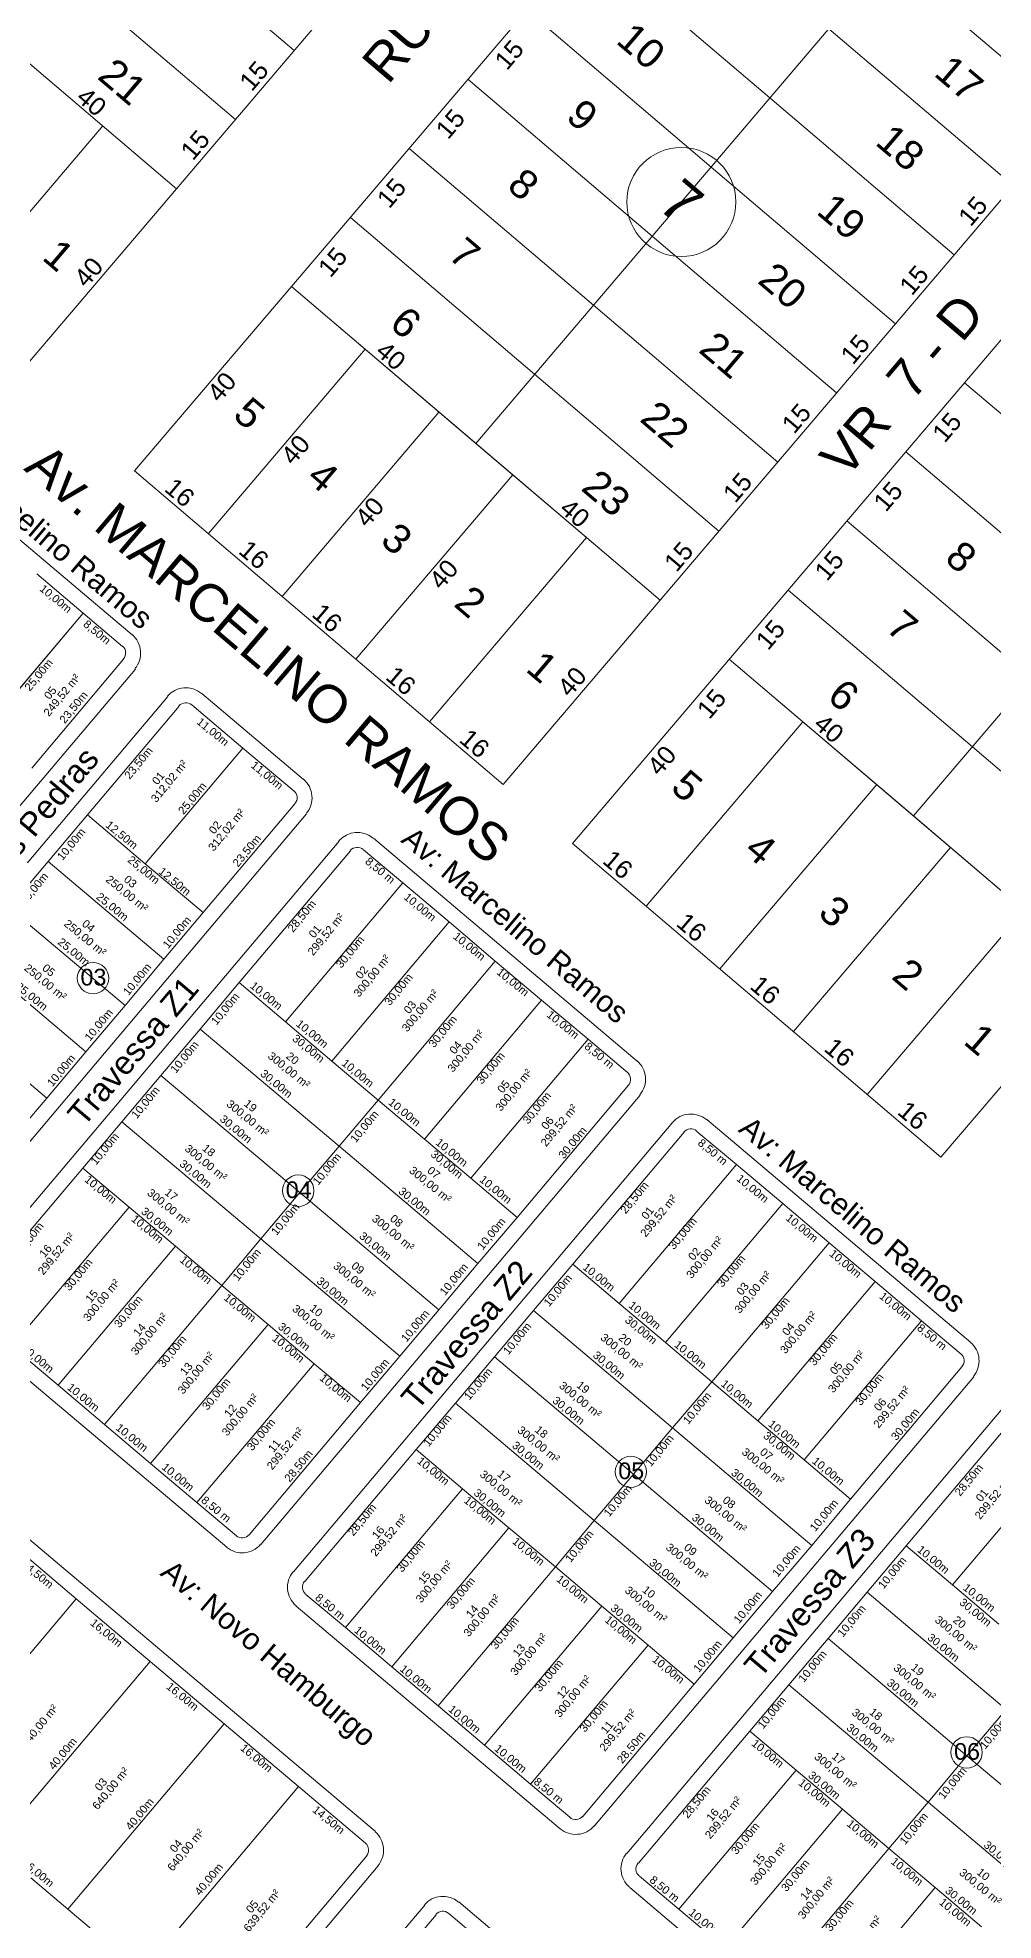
# Model space of a CAD drawing. Header units: metres. Extents: x 3808 to 8215, y 2374 to 6187.
# Drawn here: x 7515.7 to 7673.7, y 3816.4 to 4127.6 of the extents above; entities that cross this region are included whole.
import ezdxf
from ezdxf.enums import TextEntityAlignment as Align

# ---------------------------------------------------------------- set-up
doc = ezdxf.new("R2010")
doc.units = ezdxf.units.M
for name, color, linetype in [('0 - Cotas', 7, 'Continuous'), ('0 - Nome das Ruas', 7, 'Continuous'), ('0 - Número Dos Lotes', 7, 'Continuous'), ('0 - QUADRAS', 7, 'Continuous'), ('0 - Área Dos Lotes', 1, 'Continuous'), ('PDF_AREA_DOS_LOTES', 5, 'Continuous'), ('PDF_COTAS_DOS_LOTES', 1, 'Continuous'), ('PDF_REGIAO_POLILINHAS', 7, 'Continuous'), ('vista', 7, 'Continuous')]:
    doc.layers.add(name, color=color, linetype=linetype)
doc.layers.add('PDF_IDENT_DAS_QUADRAS', color=40, linetype='Continuous', true_color=0xffbf00)
doc.layers.add('PDF_MEIO_FIO', color=7, linetype='Continuous', true_color=0xdd6e00)
doc.styles.add('pedro', font='arial.ttf', dxfattribs={"height": 3})
doc.styles.get("Standard").update_dxf_attribs({"font": 'arial.ttf'})

msp = doc.modelspace()

# ---------------------------------------------------------------- hatches: boundary and pattern name
at = {"layer": 'PDF_AREA_DOS_LOTES', "lineweight": 5, "transparency": 33554559}
msp.add_hatch(color=256, dxfattribs=at).paths.add_polyline_path([(7536.724, 4003.308), (7536.622, 4003.41), (7536.724, 4003.513), (7536.827, 4003.41), (7536.879, 4003.41), (7536.879, 4003.41), (7536.879, 4003.41), (7536.879, 4003.359), (7536.93, 4003.359), (7536.93, 4003.359), (7536.93, 4003.359), (7536.93, 4003.308), (7536.93, 4003.308), (7536.93, 4003.308), (7536.93, 4003.308), (7536.93, 4003.256), (7536.93, 4003.256), (7536.93, 4003.256), (7536.93, 4003.205), (7536.93, 4003.205), (7536.93, 4003.205), (7536.93, 4003.153), (7536.93, 4003.153), (7536.879, 4003.153), (7536.879, 4003.205), (7536.879, 4003.205), (7536.879, 4003.205), (7536.879, 4003.256), (7536.879, 4003.256), (7536.879, 4003.256), (7536.879, 4003.308), (7536.879, 4003.308), (7536.827, 4003.308), (7536.827, 4003.308), (7536.827, 4003.359), (7536.827, 4003.359), (7536.776, 4003.359), (7536.776, 4003.359)])
at = {"layer": 'PDF_COTAS_DOS_LOTES', "lineweight": 5, "transparency": 33554559}
msp.add_hatch(color=256, dxfattribs=at).paths.add_polyline_path([(7585.879, 3848.955), (7585.982, 3849.058), (7586.136, 3848.955), (7586.033, 3848.852), (7586.033, 3848.8), (7585.982, 3848.8), (7585.982, 3848.8), (7585.982, 3848.8), (7585.982, 3848.749), (7585.93, 3848.749), (7585.93, 3848.749), (7585.93, 3848.749), (7585.93, 3848.749), (7585.93, 3848.749), (7585.879, 3848.749), (7585.879, 3848.749), (7585.879, 3848.749), (7585.827, 3848.749), (7585.827, 3848.749), (7585.827, 3848.749), (7585.776, 3848.749), (7585.776, 3848.749), (7585.776, 3848.749), (7585.776, 3848.8), (7585.776, 3848.8), (7585.827, 3848.8), (7585.827, 3848.8), (7585.827, 3848.8), (7585.879, 3848.8), (7585.879, 3848.8), (7585.879, 3848.8), (7585.879, 3848.852), (7585.93, 3848.852), (7585.93, 3848.852), (7585.93, 3848.852), (7585.93, 3848.852), (7585.982, 3848.903), (7585.982, 3848.903)])

# ---------------------------------------------------------------- linework, layer by layer
at = {"layer": 'PDF_IDENT_DAS_QUADRAS', "color": 7, "lineweight": 5}
for centre in [(7524.9, 3972.119), (7558.816, 3936.991), (7613.778, 3890.528), (7669.272, 3844.151)]:
    msp.add_circle(centre, 2.597, dxfattribs=at)
at = {"layer": 'PDF_MEIO_FIO', "lineweight": 5}
for p, q in [((7495.385, 4059.249), (7531.377, 4028.862)), ((7531.891, 4023.206), (7469.163, 3948.96)), ((7474.562, 3944.435), (7537.239, 4018.681)), ((7542.894, 4019.195), (7559.708, 4004.953)), ((7560.17, 3999.297), (7497.494, 3925.051)), ((7565.569, 3994.772), (7502.892, 3920.527)), ((7614.826, 3958.421), (7571.225, 3995.287)), ((7552.612, 3878.519), (7615.341, 3952.765)), ((7558.011, 3873.995), (7620.688, 3948.24)), ((7626.344, 3948.754), (7669.945, 3911.889)), ((7503.355, 3914.871), (7547.008, 3878.057)), ((7670.459, 3906.233), (7607.731, 3831.987)), ((7613.13, 3827.463), (7675.807, 3901.708)), ((7512.61, 3880.833), (7571.585, 3831.062)), ((7602.126, 3831.524), (7558.474, 3868.339)), ((7572.048, 3825.406), (7470.603, 3705.194)), ((7657.245, 3784.992), (7613.592, 3821.807)), ((7579.709, 3818.927), (7467.569, 3686.118)), ((7644.288, 3769.67), (7585.365, 3819.442))]:
    msp.add_line(p, q, dxfattribs=at)
for centre, start, end in [((7528.781, 4025.854), 319.8277, 49.82941), ((7540.247, 4016.136), 49.8338, 139.82882), ((7557.111, 4001.945), 319.8277, 49.82941), ((7568.577, 3992.227), 49.8338, 139.82882), ((7612.23, 3955.413), 319.8277, 49.82941), ((7623.696, 3945.695), 49.8338, 139.82882), ((7667.349, 3908.881), 319.8277, 49.82941), ((7549.553, 3881.116), 229.8277, 319.82941), ((7561.019, 3871.45), 139.8277, 229.82941), ((7568.937, 3828.002), 319.8277, 49.82941), ((7604.672, 3834.584), 229.8277, 319.82941), ((7616.137, 3824.917), 139.8277, 229.82941), ((7582.717, 3816.382), 49.8338, 139.82882)]:
    msp.add_arc(centre, 3.985, start, end, dxfattribs=at)
at = {"layer": 'PDF_REGIAO_POLILINHAS', "lineweight": 5}
for p, q in [((7515.592, 4038.939), (7523.253, 4032.461)), ((7523.253, 4032.461), (7507.108, 4013.334)), ((7507.108, 4013.334), (7523.253, 4032.461)), ((7523.253, 4032.461), (7529.783, 4026.959)), ((7529.937, 4024.851), (7514.77, 4006.855)), ((7549.681, 4010.146), (7541.249, 4017.293)), ((7541.249, 4017.293), (7549.681, 4010.146)), ((7539.141, 4017.087), (7523.973, 3999.091)), ((7523.973, 3999.091), (7539.141, 4017.087)), ((7533.537, 3991.019), (7549.681, 4010.146)), ((7533.537, 3991.019), (7549.681, 4010.146)), ((7549.681, 4010.146), (7533.537, 3991.019)), ((7549.681, 4010.146), (7558.114, 4003.05)), ((7517.495, 3991.43), (7523.973, 3999.091)), ((7523.973, 3999.091), (7533.537, 3991.019)), ((7523.973, 3999.091), (7533.537, 3991.019)), ((7533.537, 3991.019), (7523.973, 3999.091)), ((7558.268, 4000.942), (7543.1, 3982.947)), ((7549.064, 3971.378), (7567.472, 3993.178)), ((7569.58, 3993.333), (7576.11, 3987.883)), ((7511.016, 3983.769), (7517.495, 3991.43)), ((7536.622, 3975.285), (7517.495, 3991.43)), ((7517.495, 3991.43), (7536.622, 3975.285)), ((7543.1, 3982.947), (7533.537, 3991.019)), ((7533.537, 3991.019), (7543.1, 3982.947)), ((7576.11, 3987.883), (7556.726, 3964.899)), ((7556.726, 3964.899), (7576.11, 3987.883)), ((7576.11, 3987.883), (7583.771, 3981.404)), ((7530.195, 3967.624), (7511.016, 3983.769)), ((7511.016, 3983.769), (7530.195, 3967.624)), ((7543.1, 3982.947), (7536.622, 3975.285)), ((7583.771, 3981.404), (7564.387, 3958.421)), ((7564.387, 3958.421), (7583.771, 3981.404)), ((7583.771, 3981.404), (7591.38, 3974.926)), ((7523.716, 3959.963), (7504.589, 3976.108)), ((7504.589, 3976.108), (7523.716, 3959.963)), ((7536.622, 3975.285), (7530.195, 3967.624)), ((7591.38, 3974.926), (7571.996, 3951.942)), ((7571.996, 3951.942), (7591.38, 3974.926)), ((7591.38, 3974.926), (7599.041, 3968.498)), ((7542.586, 3963.717), (7549.064, 3971.378)), ((7556.726, 3964.899), (7549.064, 3971.378)), ((7549.064, 3971.378), (7556.726, 3964.899)), ((7498.111, 3968.447), (7517.238, 3952.302)), ((7517.238, 3952.302), (7498.111, 3968.447)), ((7530.195, 3967.624), (7523.716, 3959.963)), ((7599.041, 3968.498), (7579.657, 3945.515)), ((7579.657, 3945.515), (7599.041, 3968.498)), ((7599.041, 3968.498), (7606.703, 3962.02)), ((7564.387, 3958.421), (7556.726, 3964.899)), ((7556.726, 3964.899), (7564.387, 3958.421)), ((7536.107, 3956.056), (7542.586, 3963.717)), ((7542.586, 3963.717), (7565.569, 3944.333)), ((7565.569, 3944.333), (7542.586, 3963.717)), ((7606.703, 3962.02), (7587.318, 3939.037)), ((7587.318, 3939.037), (7606.703, 3962.02)), ((7606.703, 3962.02), (7613.232, 3956.518)), ((7523.716, 3959.963), (7517.238, 3952.302)), ((7571.996, 3951.942), (7564.387, 3958.421)), ((7564.387, 3958.421), (7571.996, 3951.942)), ((7529.68, 3948.395), (7536.107, 3956.056)), ((7536.107, 3956.056), (7559.091, 3936.672)), ((7559.091, 3936.672), (7536.107, 3956.056)), ((7517.238, 3952.302), (7510.759, 3944.641)), ((7565.569, 3944.333), (7571.996, 3951.942)), ((7571.996, 3951.942), (7565.569, 3944.333)), ((7579.657, 3945.515), (7571.996, 3951.942)), ((7571.996, 3951.942), (7579.657, 3945.515)), ((7613.387, 3954.41), (7594.98, 3932.558)), ((7523.202, 3940.733), (7529.68, 3948.395)), ((7529.68, 3948.395), (7552.612, 3929.01)), ((7552.612, 3929.01), (7529.68, 3948.395)), ((7604.183, 3924.846), (7622.59, 3946.646)), ((7624.698, 3946.801), (7631.228, 3941.35)), ((7559.091, 3936.672), (7565.569, 3944.333)), ((7565.569, 3944.333), (7559.091, 3936.672)), ((7588.501, 3924.949), (7565.569, 3944.333)), ((7565.569, 3944.333), (7588.501, 3924.949)), ((7587.318, 3939.037), (7579.657, 3945.515)), ((7579.657, 3945.515), (7587.318, 3939.037)), ((7504.795, 3918.933), (7523.202, 3940.733)), ((7523.202, 3940.733), (7530.863, 3934.255)), ((7530.863, 3934.255), (7523.202, 3940.733)), ((7631.228, 3941.35), (7611.844, 3918.367)), ((7611.844, 3918.367), (7631.228, 3941.35)), ((7631.228, 3941.35), (7638.889, 3934.872)), ((7552.612, 3929.01), (7559.091, 3936.672)), ((7559.091, 3936.672), (7552.612, 3929.01)), ((7582.074, 3917.287), (7559.091, 3936.672)), ((7559.091, 3936.672), (7582.074, 3917.287)), ((7594.98, 3932.558), (7587.318, 3939.037)), ((7587.318, 3939.037), (7594.98, 3932.558)), ((7511.479, 3911.323), (7530.863, 3934.255)), ((7530.863, 3934.255), (7511.479, 3911.323)), ((7530.863, 3934.255), (7538.524, 3927.828)), ((7538.524, 3927.828), (7530.863, 3934.255)), ((7638.889, 3934.872), (7619.505, 3911.889)), ((7619.505, 3911.889), (7638.889, 3934.872)), ((7638.889, 3934.872), (7646.55, 3928.393)), ((7594.98, 3932.558), (7588.501, 3924.949)), ((7519.14, 3904.845), (7538.524, 3927.828)), ((7538.524, 3927.828), (7519.14, 3904.845)), ((7538.524, 3927.828), (7546.185, 3921.349)), ((7546.185, 3921.349), (7538.524, 3927.828)), ((7546.185, 3921.349), (7552.612, 3929.01)), ((7552.612, 3929.01), (7546.185, 3921.349)), ((7575.595, 3909.626), (7552.612, 3929.01)), ((7552.612, 3929.01), (7575.595, 3909.626)), ((7646.55, 3928.393), (7627.166, 3905.41)), ((7627.166, 3905.41), (7646.55, 3928.393)), ((7646.55, 3928.393), (7654.16, 3921.966)), ((7588.501, 3924.949), (7582.074, 3917.287)), ((7597.705, 3917.185), (7604.183, 3924.846)), ((7611.844, 3918.367), (7604.183, 3924.846)), ((7604.183, 3924.846), (7611.844, 3918.367)), ((7526.801, 3898.366), (7546.185, 3921.349)), ((7546.185, 3921.349), (7526.801, 3898.366)), ((7553.846, 3914.871), (7546.185, 3921.349)), ((7546.185, 3921.349), (7553.846, 3914.871)), ((7654.16, 3921.966), (7634.776, 3898.983)), ((7634.776, 3898.983), (7654.16, 3921.966)), ((7654.16, 3921.966), (7661.821, 3915.488)), ((7619.505, 3911.889), (7611.844, 3918.367)), ((7611.844, 3918.367), (7619.505, 3911.889)), ((7534.411, 3891.888), (7553.846, 3914.871)), ((7553.846, 3914.871), (7534.411, 3891.888)), ((7561.456, 3908.392), (7553.846, 3914.871)), ((7553.846, 3914.871), (7561.456, 3908.392)), ((7582.074, 3917.287), (7575.595, 3909.626)), ((7591.226, 3909.524), (7597.705, 3917.185)), ((7597.705, 3917.185), (7620.688, 3897.801)), ((7620.688, 3897.801), (7597.705, 3917.185)), ((7661.821, 3915.488), (7642.437, 3892.505)), ((7642.437, 3892.505), (7661.821, 3915.488)), ((7661.821, 3915.488), (7668.351, 3909.986)), ((7627.166, 3905.41), (7619.505, 3911.889)), ((7619.505, 3911.889), (7627.166, 3905.41)), ((7519.14, 3904.845), (7511.479, 3911.323)), ((7542.072, 3885.461), (7561.456, 3908.392)), ((7561.456, 3908.392), (7542.072, 3885.461)), ((7569.117, 3901.965), (7561.456, 3908.392)), ((7561.456, 3908.392), (7569.117, 3901.965)), ((7575.595, 3909.626), (7569.117, 3901.965)), ((7584.799, 3901.862), (7591.226, 3909.524)), ((7591.226, 3909.524), (7614.209, 3890.139)), ((7614.209, 3890.139), (7591.226, 3909.524)), ((7620.688, 3897.801), (7627.166, 3905.41)), ((7627.166, 3905.41), (7620.688, 3897.801)), ((7634.776, 3898.983), (7627.166, 3905.41)), ((7627.166, 3905.41), (7634.776, 3898.983)), ((7668.505, 3907.878), (7650.098, 3886.026)), ((7526.801, 3898.366), (7519.14, 3904.845)), ((7569.117, 3901.965), (7550.71, 3880.113)), ((7578.321, 3894.201), (7584.799, 3901.862)), ((7584.799, 3901.862), (7607.731, 3882.478)), ((7607.731, 3882.478), (7584.799, 3901.862)), ((7659.302, 3878.314), (7677.709, 3900.114)), ((7534.411, 3891.888), (7526.801, 3898.366)), ((7614.209, 3890.139), (7620.688, 3897.801)), ((7620.688, 3897.801), (7614.209, 3890.139)), ((7643.671, 3878.365), (7620.688, 3897.801)), ((7620.688, 3897.801), (7643.671, 3878.365)), ((7642.437, 3892.505), (7634.776, 3898.983)), ((7634.776, 3898.983), (7642.437, 3892.505)), ((7559.913, 3872.401), (7578.321, 3894.201)), ((7578.321, 3894.201), (7585.982, 3887.723)), ((7585.982, 3887.723), (7578.321, 3894.201)), ((7686.347, 3894.818), (7666.963, 3871.835)), ((7666.963, 3871.835), (7686.347, 3894.818)), ((7542.072, 3885.461), (7534.411, 3891.888)), ((7607.731, 3882.478), (7614.209, 3890.139)), ((7614.209, 3890.139), (7607.731, 3882.478)), ((7637.193, 3870.755), (7614.209, 3890.139)), ((7614.209, 3890.139), (7637.193, 3870.755)), ((7650.098, 3886.026), (7642.437, 3892.505)), ((7642.437, 3892.505), (7650.098, 3886.026)), ((7566.598, 3864.791), (7585.982, 3887.723)), ((7585.982, 3887.723), (7566.598, 3864.791)), ((7585.982, 3887.723), (7593.643, 3881.296)), ((7593.643, 3881.296), (7585.982, 3887.723)), ((7548.602, 3879.959), (7542.072, 3885.461)), ((7650.098, 3886.026), (7643.671, 3878.365)), ((7574.259, 3858.313), (7593.643, 3881.296)), ((7593.643, 3881.296), (7574.259, 3858.313)), ((7593.643, 3881.296), (7601.304, 3874.817)), ((7601.304, 3874.817), (7593.643, 3881.296)), ((7601.304, 3874.817), (7607.731, 3882.478)), ((7607.731, 3882.478), (7601.304, 3874.817)), ((7630.714, 3863.094), (7607.731, 3882.478)), ((7607.731, 3882.478), (7630.714, 3863.094)), ((7511.016, 3878.931), (7522.122, 3869.521)), ((7643.671, 3878.365), (7637.193, 3870.755)), ((7652.823, 3870.653), (7659.302, 3878.314)), ((7666.963, 3871.835), (7659.302, 3878.314)), ((7659.302, 3878.314), (7666.963, 3871.835)), ((7581.92, 3851.834), (7601.304, 3874.817)), ((7601.304, 3874.817), (7581.92, 3851.834)), ((7601.304, 3874.817), (7608.965, 3868.339)), ((7608.965, 3868.339), (7601.304, 3874.817)), ((7674.624, 3865.357), (7666.963, 3871.835)), ((7666.963, 3871.835), (7674.624, 3865.357)), ((7522.122, 3869.521), (7496.26, 3838.928)), ((7496.26, 3838.928), (7522.122, 3869.521)), ((7522.122, 3869.521), (7534.359, 3859.187)), ((7566.598, 3864.791), (7560.068, 3870.241)), ((7589.581, 3845.356), (7608.965, 3868.339)), ((7608.965, 3868.339), (7589.581, 3845.356)), ((7608.965, 3868.339), (7616.626, 3861.86)), ((7616.626, 3861.86), (7608.965, 3868.339)), ((7637.193, 3870.755), (7630.714, 3863.094)), ((7646.396, 3862.991), (7652.823, 3870.653)), ((7652.823, 3870.653), (7675.807, 3851.268)), ((7675.807, 3851.268), (7652.823, 3870.653)), ((7574.259, 3858.313), (7566.598, 3864.791)), ((7597.19, 3838.928), (7616.626, 3861.86)), ((7616.626, 3861.86), (7597.19, 3838.928)), ((7616.626, 3861.86), (7624.236, 3855.433)), ((7624.236, 3855.433), (7616.626, 3861.86)), ((7630.714, 3863.094), (7624.236, 3855.433)), ((7639.918, 3855.33), (7646.396, 3862.991)), ((7646.396, 3862.991), (7669.328, 3843.607)), ((7669.328, 3843.607), (7646.396, 3862.991)), ((7534.359, 3859.187), (7508.497, 3828.594)), ((7508.497, 3828.594), (7534.359, 3859.187)), ((7534.359, 3859.187), (7546.596, 3848.852)), ((7581.92, 3851.834), (7574.259, 3858.313)), ((7624.236, 3855.433), (7605.828, 3833.581)), ((7633.439, 3847.669), (7639.918, 3855.33)), ((7639.918, 3855.33), (7662.901, 3835.946)), ((7662.901, 3835.946), (7639.918, 3855.33)), ((7589.581, 3845.356), (7581.92, 3851.834)), ((7669.328, 3843.607), (7675.807, 3851.268)), ((7675.807, 3851.268), (7669.328, 3843.607)), ((7546.596, 3848.852), (7520.734, 3818.259)), ((7520.734, 3818.259), (7546.596, 3848.852)), ((7546.596, 3848.852), (7558.834, 3838.517)), ((7615.032, 3825.869), (7633.439, 3847.669)), ((7633.439, 3847.669), (7641.1, 3841.191)), ((7641.1, 3841.191), (7633.439, 3847.669)), ((7597.19, 3838.928), (7589.581, 3845.356)), ((7662.901, 3835.946), (7669.328, 3843.607)), ((7669.328, 3843.607), (7662.901, 3835.946)), ((7692.311, 3824.223), (7669.328, 3843.607)), ((7669.328, 3843.607), (7692.311, 3824.223)), ((7621.716, 3818.259), (7641.1, 3841.191)), ((7641.1, 3841.191), (7621.716, 3818.259)), ((7641.1, 3841.191), (7648.761, 3834.764)), ((7648.761, 3834.764), (7641.1, 3841.191)), ((7558.834, 3838.517), (7533.022, 3807.873)), ((7533.022, 3807.873), (7558.834, 3838.517)), ((7558.834, 3838.517), (7569.94, 3829.159)), ((7603.72, 3833.427), (7597.19, 3838.928)), ((7629.377, 3811.78), (7648.761, 3834.764)), ((7648.761, 3834.764), (7629.377, 3811.78)), ((7648.761, 3834.764), (7656.422, 3828.285)), ((7656.422, 3828.285), (7648.761, 3834.764)), ((7656.422, 3828.285), (7662.901, 3835.946)), ((7662.901, 3835.946), (7656.422, 3828.285)), ((7685.833, 3816.562), (7662.901, 3835.946)), ((7662.901, 3835.946), (7685.833, 3816.562)), ((7637.038, 3805.302), (7656.422, 3828.285)), ((7656.422, 3828.285), (7637.038, 3805.302)), ((7664.084, 3821.807), (7656.422, 3828.285)), ((7656.422, 3828.285), (7664.084, 3821.807)), ((7570.145, 3827.051), (7545.26, 3797.538)), ((7520.734, 3818.259), (7514.615, 3823.401)), ((7514.615, 3823.401), (7520.734, 3818.259)), ((7621.716, 3818.259), (7615.186, 3823.709)), ((7644.699, 3798.823), (7664.084, 3821.807)), ((7664.084, 3821.807), (7644.699, 3798.823)), ((7671.745, 3815.328), (7664.084, 3821.807)), ((7664.084, 3821.807), (7671.745, 3815.328)), ((7533.022, 3807.873), (7520.734, 3818.259)), ((7520.734, 3818.259), (7533.022, 3807.873)), ((7629.377, 3811.78), (7621.716, 3818.259)), ((7556.726, 3787.872), (7581.611, 3817.333)), ((7583.719, 3817.539), (7594.825, 3808.13))]:
    msp.add_line(p, q, dxfattribs=at)
for centre, start, end in [((7528.781, 4025.854), 319.82568, 49.82882), ((7540.247, 4016.136), 49.83284, 139.82767), ((7540.247, 4016.136), 49.83284, 139.82767), ((7557.111, 4001.945), 319.82568, 49.82882), ((7568.577, 3992.227), 49.83284, 139.82767), ((7612.23, 3955.413), 319.82568, 49.82882), ((7623.696, 3945.695), 49.83284, 139.82767), ((7667.349, 3908.881), 319.82568, 49.82882), ((7549.553, 3881.116), 229.82568, 319.82882), ((7561.019, 3871.45), 139.82568, 229.82882), ((7604.672, 3834.584), 229.82568, 319.82882), ((7568.937, 3828.002), 319.82568, 49.82882), ((7616.137, 3824.917), 139.82568, 229.82882), ((7582.717, 3816.382), 49.83284, 139.82767)]:
    msp.add_arc(centre, 1.517, start, end, dxfattribs=at)
at = {"layer": 'vista', "lineweight": 5}
for p, q in [((7512.777, 4072.144), (7616.485, 4193.983)), ((7531.774, 4055.969), (7635.482, 4177.808)), ((7531.774, 4055.969), (7635.482, 4177.808)), ((7477.785, 4154.458), (7538.704, 4102.604)), ((7527.69, 4151.376), (7558.149, 4125.449)), ((7588.161, 4060.502), (7665.942, 4151.881)), ((7636.774, 4117.613), (7606.314, 4143.54)), ((7517.967, 4139.953), (7548.427, 4114.026)), ((7686.679, 4114.531), (7656.219, 4140.458)), ((7627.051, 4106.191), (7596.591, 4132.118)), ((7508.244, 4128.531), (7538.704, 4102.604)), ((7676.956, 4103.109), (7646.496, 4129.036)), ((7592.693, 4004.115), (7696.401, 4125.954)), ((7592.693, 4004.115), (7696.401, 4125.954)), ((7617.329, 4094.769), (7586.869, 4120.696)), ((7667.233, 4091.686), (7636.774, 4117.613)), ((7604.116, 3994.392), (7707.824, 4116.231)), ((7604.116, 3994.392), (7707.824, 4116.231)), ((7526.52, 4112.975), (7500.593, 4082.515)), ((7607.606, 4083.346), (7577.146, 4109.273)), ((7657.511, 4080.264), (7627.051, 4106.191)), ((7597.883, 4071.924), (7567.424, 4097.851)), ((7647.788, 4068.842), (7617.329, 4094.769)), ((7660.502, 3998.925), (7738.283, 4090.304)), ((7618.62, 4034.575), (7557.701, 4086.429)), ((7588.161, 4060.502), (7557.701, 4086.429)), ((7638.066, 4057.419), (7607.606, 4083.346)), ((7569.885, 4076.058), (7543.958, 4045.598)), ((7628.343, 4045.997), (7597.883, 4071.924)), ((7699.393, 4044.614), (7668.933, 4070.541)), ((7582.069, 4065.687), (7556.142, 4035.227)), ((7665.035, 3942.538), (7768.743, 4064.377)), ((7665.035, 3942.538), (7768.743, 4064.377)), ((7618.62, 4034.575), (7588.161, 4060.502)), ((7689.67, 4033.192), (7659.211, 4059.119)), ((7531.774, 4055.969), (7592.693, 4004.115)), ((7592.693, 4004.115), (7531.774, 4055.969)), ((7594.253, 4055.316), (7568.326, 4024.856)), ((7679.948, 4021.77), (7649.488, 4047.697)), ((7606.436, 4044.945), (7580.509, 4014.486)), ((7670.225, 4010.347), (7639.765, 4036.274)), ((7690.962, 3972.998), (7630.043, 4024.852)), ((7660.502, 3998.925), (7630.043, 4024.852)), ((7642.227, 4014.481), (7616.3, 3984.021)), ((7700.685, 3984.42), (7670.225, 4010.347)), ((7654.41, 4004.11), (7628.483, 3973.651)), ((7690.962, 3972.998), (7660.502, 3998.925)), ((7604.116, 3994.392), (7665.035, 3942.538)), ((7665.035, 3942.538), (7604.116, 3994.392)), ((7666.594, 3993.74), (7640.667, 3963.28)), ((7678.778, 3983.369), (7652.851, 3952.909))]:
    msp.add_line(p, q, dxfattribs=at)
at = {"layer": 'vista', "color": 7, "lineweight": 5}
msp.add_circle((7622.132, 4100.412), 9.014, dxfattribs=at)

# ---------------------------------------------------------------- texts
at = {"layer": '0 - Cotas', "lineweight": 5}
for s, rotation, p in [('10,00m', 320.78171, (7515.953, 4036.283)), ('8,50m', 320.78171, (7523.168, 4030.415)), ('25,00m', 50.78171, (7514.466, 4019.444)), ('23,50m', 50.78171, (7520.238, 4014.093)), ('11,00m', 320.78171, (7541.908, 4014.284)), ('23,50m', 50.78171, (7530.97, 4004.894)), ('11,00m', 320.78171, (7550.863, 4007.086)), ('25,00m', 50.78171, (7539.867, 3999.06)), ('10,00m', 50.78171, (7519.857, 3991.469)), ('12,50m', 320.78171, (7526.855, 3997.228)), ('23,50m', 50.78171, (7548.874, 3990.39)), ('10,00m', 50.78171, (7513.712, 3984.143)), ('25,00m', 320.78171, (7530.487, 3991.452)), ('12,50m', 320.78171, (7535.6, 3989.549)), ('8,50 m', 320.78171, (7569.75, 3991.201)), ('25,00m', 320.78171, (7525.308, 3985.354)), ('28,50m', 50.78171, (7557.963, 3979.585)), ('10,00m', 320.78171, (7576.15, 3985.314)), ('10,00m', 50.78171, (7537.315, 3976.888)), ('25,00m', 320.78171, (7518.942, 3977.88)), ('30,00m', 50.78171, (7565.939, 3973.667)), ('10,00m', 320.78171, (7584.294, 3978.804)), ('10,00m', 50.78171, (7530.751, 3969.143)), ('25,00m', 320.78171, (7511.967, 3970.543)), ('10,00m', 320.78171, (7550.738, 3970.657)), ('30,00m', 50.78171, (7573.945, 3967.454)), ('10,00m', 320.78171, (7591.495, 3972.91)), ('10,00m', 50.78171, (7545.302, 3964.254)), ('10,00m', 50.78171, (7524.396, 3961.609)), ('10,00m', 320.78171, (7558.323, 3964.363)), ('30,00m', 50.78171, (7581.26, 3960.513)), ('10,00m', 320.78171, (7599.763, 3965.874)), ('10,00m', 50.78171, (7538.579, 3956.293)), ('30,00m', 320.78171, (7557.709, 3961.936)), ('8,50 m', 320.78171, (7605.987, 3960.622)), ('10,00m', 50.78171, (7518.182, 3954.074)), ('10,00m', 320.78171, (7565.866, 3957.864)), ('30,00m', 50.78171, (7589.164, 3954.466)), ('30,00m', 320.78171, (7552.42, 3956.124)), ('10,00m', 50.78171, (7532.122, 3948.788)), ('10,00m', 320.78171, (7573.582, 3951.389)), ('30,00m', 50.78171, (7596.812, 3947.884)), ('30,00m', 320.78171, (7545.725, 3948.63)), ('10,00m', 50.78171, (7568.315, 3944.805)), ('10,00m', 50.78171, (7525.399, 3941.117)), ('30,00m', 50.78171, (7602.709, 3942.13)), ('10,00m', 50.78171, (7562.108, 3937.78)), ('30,00m', 320.78171, (7580.58, 3942.804)), ('10,00m', 320.78171, (7581.394, 3944.747)), ('8,50 m', 320.78171, (7624.719, 3944.672)), ('30,00m', 320.78171, (7539.057, 3941.212)), ('10,00m', 320.78171, (7631.119, 3938.785)), ('10,00m', 320.78171, (7523.367, 3938.628)), ('30,00m', 320.78171, (7575.249, 3936.691)), ('10,00m', 320.78171, (7588.655, 3938.624)), ('28,50m', 50.78171, (7612.933, 3933.056)), ('30,00m', 320.78171, (7532.716, 3933.359)), ('10,00m', 50.78171, (7555.235, 3929.5)), ('28,50m', 50.78171, (7512.959, 3926.343)), ('10,00m', 320.78171, (7531.104, 3932.11)), ('10,00m', 50.78171, (7589.288, 3927.08)), ('30,00m', 50.78171, (7620.908, 3927.137)), ('10,00m', 320.78171, (7639.264, 3932.275)), ('10,00m', 50.78171, (7548.859, 3921.967)), ('30,00m', 320.78171, (7568.768, 3929.29)), ('10,00m', 320.78171, (7646.464, 3926.38)), ('30,00m', 50.78171, (7521.012, 3920.332)), ('10,00m', 320.78171, (7539.105, 3925.347)), ('10,00m', 50.78171, (7583.084, 3919.553)), ('10,00m', 320.78171, (7605.708, 3924.128)), ('30,00m', 50.78171, (7628.915, 3920.924)), ('30,00m', 320.78171, (7561.732, 3921.838)), ('10,00m', 50.78171, (7600.272, 3917.724)), ('30,00m', 50.78171, (7529.272, 3914.22)), ('10,00m', 320.78171, (7546.396, 3919.101)), ('10,00m', 320.78171, (7613.293, 3917.833)), ('30,00m', 50.78171, (7636.23, 3913.984)), ('10,00m', 320.78171, (7654.733, 3919.345)), ('30,00m', 320.78171, (7555.347, 3914.31)), ('10,00m', 50.78171, (7576.7, 3911.864)), ('10,00m', 50.78171, (7593.549, 3909.763)), ('30,00m', 320.78171, (7612.678, 3915.407)), ('8,50 m', 320.78171, (7660.957, 3914.093)), ('30,00m', 50.78171, (7536.548, 3907.63)), ('10,00m', 320.78171, (7554.374, 3912.379)), ('10,00m', 320.78171, (7620.835, 3911.335)), ('30,00m', 50.78171, (7644.134, 3907.937)), ('10,00m', 320.78171, (7512.979, 3910.667)), ('10,00m', 50.78171, (7570.054, 3903.785)), ('30,00m', 320.78171, (7607.39, 3909.595)), ('30,00m', 50.78171, (7543.816, 3900.587)), ('10,00m', 320.78171, (7562.223, 3905.83)), ('10,00m', 50.78171, (7587.091, 3902.259)), ('10,00m', 320.78171, (7628.551, 3904.86)), ('30,00m', 50.78171, (7651.782, 3901.355)), ('10,00m', 320.78171, (7520.509, 3904.275)), ('30,00m', 320.78171, (7600.695, 3902.101)), ('10,00m', 50.78171, (7623.284, 3898.275)), ('30,00m', 50.78171, (7551.223, 3893.895)), ('10,00m', 50.78171, (7580.368, 3894.588)), ('30,00m', 50.78171, (7657.679, 3895.601)), ('10,00m', 320.78171, (7528.535, 3897.615)), ('10,00m', 50.78171, (7617.077, 3891.251)), ('30,00m', 320.78171, (7635.549, 3896.274)), ('10,00m', 320.78171, (7636.363, 3898.218)), ('28,50m', 50.78171, (7557.415, 3888.719)), ('10,00m', 320.78171, (7578.336, 3892.099)), ('30,00m', 320.78171, (7594.026, 3894.683)), ('10,00m', 320.78171, (7643.624, 3892.094)), ('10,00m', 320.78171, (7536.141, 3891.102)), ('30,00m', 320.78171, (7630.218, 3890.161)), ('28,50m', 50.78171, (7668.205, 3886.389)), ('30,00m', 320.78171, (7587.685, 3886.83)), ('10,00m', 50.78171, (7610.204, 3882.971)), ('8,50 m', 320.78171, (7542.647, 3885.622)), ('28,50m', 50.78171, (7567.928, 3879.814)), ('10,00m', 320.78171, (7586.073, 3885.581)), ('30,00m', 320.78171, (7623.738, 3882.761)), ('10,00m', 50.78171, (7644.258, 3880.551)), ('10,00m', 50.78171, (7603.829, 3875.437)), ('30,00m', 50.78171, (7575.981, 3873.803)), ('10,00m', 320.78171, (7594.075, 3878.818)), ('10,00m', 50.78171, (7638.053, 3873.024)), ('10,00m', 320.78171, (7660.98, 3877.462)), ('14,50m', 320.78171, (7512.917, 3875.05)), ('30,00m', 320.78171, (7616.702, 3875.308)), ('10,00m', 50.78171, (7655.544, 3871.058)), ('30,00m', 50.78171, (7584.242, 3867.69)), ('10,00m', 320.78171, (7601.365, 3872.571)), ('10,00m', 320.78171, (7668.564, 3871.167)), ('8,50 m', 320.78171, (7561.493, 3869.531)), ('30,00m', 320.78171, (7610.316, 3867.781)), ('10,00m', 50.78171, (7631.67, 3865.335)), ('10,00m', 50.78171, (7648.82, 3863.097)), ('30,00m', 320.78171, (7667.95, 3868.74)), ('16,00m', 320.78171, (7524.325, 3865.348)), ('10,00m', 320.78171, (7567.948, 3864.137)), ('30,00m', 50.78171, (7591.518, 3861.101)), ('10,00m', 320.78171, (7609.343, 3865.85)), ('10,00m', 50.78171, (7625.023, 3857.256)), ('30,00m', 320.78171, (7662.662, 3862.928)), ('30,00m', 50.78171, (7598.786, 3854.058)), ('10,00m', 320.78171, (7617.192, 3859.301)), ('10,00m', 50.78171, (7642.363, 3855.592)), ('16,00m', 320.78171, (7536.889, 3854.823)), ('10,00m', 320.78171, (7575.478, 3857.746)), ('30,00m', 320.78171, (7655.967, 3855.435)), ('30,00m', 50.78171, (7606.192, 3847.366)), ('10,00m', 50.78171, (7635.64, 3847.922)), ('10,00m', 320.78171, (7583.504, 3851.086)), ('10,00m', 50.78171, (7672.349, 3844.585)), ('40,00m', 50.78171, (7518.444, 3841.164)), ('28,50m', 50.78171, (7612.385, 3842.19)), ('10,00m', 320.78171, (7633.608, 3845.433)), ('30,00m', 320.78171, (7649.298, 3848.017)), ('16,00m', 320.78171, (7549.123, 3844.667)), ('10,00m', 320.78171, (7591.11, 3844.572)), ('8,50 m', 320.78171, (7597.617, 3839.093)), ('30,00m', 320.78171, (7642.957, 3840.164)), ('10,00m', 50.78171, (7665.476, 3836.305)), ('28,50m', 50.78171, (7623.2, 3833.147)), ('10,00m', 320.78171, (7641.345, 3838.915)), ('40,00m', 50.78171, (7531.16, 3831.179)), ('14,50m', 320.78171, (7561.044, 3834.448)), ('10,00m', 50.78171, (7659.101, 3828.771)), ('30,00m', 50.78171, (7631.253, 3827.136)), ('10,00m', 320.78171, (7649.347, 3832.151)), ('30,00m', 320.78171, (7671.974, 3828.642)), ('16,00m', 320.78171, (7513.006, 3825.682)), ('40,00m', 50.78171, (7542.587, 3820.4)), ('30,00m', 50.78171, (7639.514, 3821.024)), ('10,00m', 320.78171, (7656.637, 3825.905)), ('8,50 m', 320.78171, (7616.765, 3822.865)), ('30,00m', 320.78171, (7665.588, 3821.115)), ('10,00m', 320.78171, (7623.22, 3817.471)), ('30,00m', 50.78171, (7646.79, 3814.434)), ('10,00m', 320.78171, (7664.615, 3819.183))]:
    msp.add_text(s, height=1.3224, rotation=rotation, dxfattribs=at).set_placement(p)
at = {"layer": '0 - Nome das Ruas', "lineweight": 5}
for s, height, rotation, p in [('Av: Marcelino Ramos', 3.54115, 319.8013, (7496.963, 4059.901)), ('Rua Lagoa das Pedras', 3.85713, 49.89654, (7490.621, 3966.069)), ('Av: Marcelino Ramos', 3.54115, 319.8013, (7575.615, 3994.73)), ('Travessa Z1', 3.85713, 49.89654, (7523.348, 3947.386)), ('Av: Marcelino Ramos', 3.54115, 319.8013, (7631.391, 3946.88)), ('Travessa Z2', 3.85713, 49.89654, (7578.472, 3900.5)), ('Travessa Z3', 3.85713, 49.89654, (7635.167, 3856.225)), ('Av: Novo Hamburgo', 3.54115, 319.8013, (7535.814, 3873.559))]:
    msp.add_text(s, height=height, rotation=rotation, dxfattribs=at).set_placement(p)
at = {"layer": '0 - Número Dos Lotes', "lineweight": 5}
for s, rotation, p in [('05', 50.78171, (7517.688, 4018.072)), ('01', 50.78171, (7535.537, 4003.962)), ('02', 50.78171, (7544.929, 3995.818)), ('03', 320.78171, (7529.859, 3988.229)), ('04', 320.78171, (7522.946, 3980.903)), ('01', 50.78171, (7561.434, 3978.64)), ('05', 320.78171, (7516.382, 3973.577)), ('02', 50.78171, (7569.174, 3971.868)), ('03', 50.78171, (7577.137, 3966.111)), ('04', 50.78171, (7584.686, 3959.445)), ('20', 320.78171, (7556.66, 3959.023)), ('05', 50.78171, (7592.602, 3952.987)), ('19', 320.78171, (7549.719, 3951.173)), ('06', 50.78171, (7599.868, 3946.965)), ('18', 320.78171, (7542.828, 3943.806)), ('07', 320.78171, (7580.01, 3940.117)), ('17', 320.78171, (7536.619, 3936.499)), ('01', 50.78171, (7616.403, 3932.11)), ('08', 320.78171, (7573.847, 3932.158)), ('16', 50.78171, (7516.907, 3925.826)), ('02', 50.78171, (7624.143, 3925.339)), ('09', 320.78171, (7567.46, 3924.349)), ('03', 50.78171, (7632.106, 3919.582)), ('15', 50.78171, (7524.545, 3918.353)), ('10', 320.78171, (7560.583, 3917.34)), ('14', 50.78171, (7532.442, 3912.777)), ('04', 50.78171, (7639.655, 3912.916)), ('20', 320.78171, (7611.63, 3912.494)), ('13', 50.78171, (7540.183, 3906.34)), ('05', 50.78171, (7647.572, 3906.458)), ('19', 320.78171, (7604.688, 3904.644)), ('06', 50.78171, (7654.838, 3900.436)), ('12', 50.78171, (7547.47, 3899.423)), ('18', 320.78171, (7597.797, 3897.277)), ('11', 50.78171, (7554.737, 3893.622)), ('07', 320.78171, (7634.979, 3893.588)), ('17', 320.78171, (7591.589, 3889.97)), ('01', 50.78171, (7671.675, 3885.444)), ('08', 320.78171, (7628.817, 3885.629)), ('16', 50.78171, (7571.876, 3879.297)), ('09', 320.78171, (7622.429, 3877.82)), ('15', 50.78171, (7579.515, 3871.824)), ('10', 320.78171, (7615.553, 3870.811)), ('14', 50.78171, (7587.411, 3866.248)), ('20', 320.78171, (7666.902, 3865.827)), ('13', 50.78171, (7595.153, 3859.811)), ('19', 320.78171, (7659.96, 3857.977)), ('12', 50.78171, (7602.439, 3852.893)), ('18', 320.78171, (7653.069, 3850.611)), ('11', 50.78171, (7609.707, 3847.093)), ('17', 320.78171, (7646.861, 3843.303)), ('03', 50.78171, (7526.059, 3837.655)), ('16', 50.78171, (7627.148, 3832.631)), ('04', 50.78171, (7538.472, 3827.482)), ('15', 50.78171, (7634.787, 3825.158)), ('10', 320.78171, (7670.824, 3824.145)), ('14', 50.78171, (7642.683, 3819.582)), ('05', 50.78171, (7551.062, 3817.46))]:
    msp.add_text(s, height=1.3224, rotation=rotation, dxfattribs=at).set_placement(p)
at = {"layer": '0 - QUADRAS', "lineweight": 5}
for s, p in [('03', (7522.827, 3970.91)), ('04', (7556.743, 3935.781)), ('05', (7611.706, 3889.318)), ('06', (7667.2, 3842.941))]:
    msp.add_text(s, height=2.7551, dxfattribs=at).set_placement(p)
at = {"layer": '0 - Área Dos Lotes', "lineweight": 5}
for s, rotation, p in [('249,52 m²', 50.78171, (7517.611, 4015.273)), ('312,02 m²', 50.78171, (7535.368, 4001.051)), ('312,02 m²', 50.78171, (7544.837, 3993.001)), ('250,00 m²', 320.78171, (7526.885, 3988.226)), ('250,00 m²', 320.78171, (7519.972, 3980.901)), ('299,52 m²', 50.78171, (7561.273, 3975.738)), ('250,00 m²', 320.78171, (7513.408, 3973.575)), ('300,00 m²', 50.78171, (7568.864, 3968.879)), ('300,00 m²', 50.78171, (7576.827, 3963.123)), ('300,00 m²', 50.78171, (7584.376, 3956.457)), ('300,00 m²', 320.78171, (7553.659, 3959.042)), ('300,00 m²', 50.78171, (7592.292, 3949.998)), ('300,00 m²', 320.78171, (7546.831, 3951.099)), ('299,52 m²', 50.78171, (7599.787, 3944.162)), ('300,00 m²', 320.78171, (7539.94, 3943.733)), ('300,00 m²', 320.78171, (7577.026, 3940.122)), ('300,00 m²', 320.78171, (7533.732, 3936.425)), ('299,52 m²', 50.78171, (7616.242, 3929.209)), ('300,00 m²', 320.78171, (7570.864, 3932.163)), ('299,52 m²', 50.78171, (7516.683, 3922.943)), ('300,00 m²', 50.78171, (7623.833, 3922.35)), ('300,00 m²', 320.78171, (7564.476, 3924.355)), ('300,00 m²', 50.78171, (7524.156, 3915.268)), ('300,00 m²', 50.78171, (7631.797, 3916.594)), ('300,00 m²', 320.78171, (7557.696, 3917.267)), ('300,00 m²', 50.78171, (7532.048, 3909.686)), ('300,00 m²', 50.78171, (7639.345, 3909.928)), ('300,00 m²', 320.78171, (7608.629, 3912.513)), ('300,00 m²', 50.78171, (7539.791, 3903.25)), ('300,00 m²', 50.78171, (7647.262, 3903.469)), ('300,00 m²', 320.78171, (7601.801, 3904.57)), ('300,00 m²', 50.78171, (7547.074, 3896.328)), ('299,52 m²', 50.78171, (7654.757, 3897.632)), ('299,52 m²', 50.78171, (7554.514, 3890.739)), ('300,00 m²', 320.78171, (7594.91, 3897.203)), ('300,00 m²', 320.78171, (7631.996, 3893.593)), ('300,00 m²', 320.78171, (7588.702, 3889.896)), ('299,52 m²', 50.78171, (7671.514, 3882.542)), ('299,52 m²', 50.78171, (7571.653, 3876.414)), ('300,00 m²', 320.78171, (7625.833, 3885.634)), ('300,00 m²', 320.78171, (7619.445, 3877.825)), ('300,00 m²', 50.78171, (7579.126, 3868.739)), ('300,00 m²', 320.78171, (7612.665, 3870.738)), ('300,00 m²', 50.78171, (7587.018, 3863.156)), ('300,00 m²', 320.78171, (7663.901, 3865.847)), ('300,00 m²', 50.78171, (7594.76, 3856.721)), ('300,00 m²', 320.78171, (7657.073, 3857.904)), ('300,00 m²', 50.78171, (7602.043, 3849.799)), ('640,00 m²', 50.78171, (7513.933, 3844.949)), ('299,52 m²', 50.78171, (7609.483, 3844.21)), ('300,00 m²', 320.78171, (7650.182, 3850.537)), ('300,00 m²', 320.78171, (7643.974, 3843.23)), ('640,00 m²', 50.78171, (7525.667, 3834.565)), ('299,52 m²', 50.78171, (7626.925, 3829.748)), ('640,00 m²', 50.78171, (7538.08, 3824.393)), ('300,00 m²', 50.78171, (7634.398, 3822.072)), ('300,00 m²', 320.78171, (7667.937, 3824.071)), ('639,52 m²', 50.78171, (7550.67, 3814.37)), ('300,00 m²', 50.78171, (7642.289, 3816.49)), ('300,00 m²', 50.78171, (7650.032, 3810.055))]:
    msp.add_text(s, height=1.3224, rotation=rotation, dxfattribs=at).set_placement(p)
at = {"layer": 'vista', "lineweight": 5, "style": 'pedro'}
for s, rotation, p in [('RUA BACABAL', 49.59589, (7568.902, 4123.699)), ('VR  7 - D', 49.59589, (7644.585, 4058.531)), ('Av. MARCELINO RAMOS', 319.59589, (7517.346, 4060.96))]:
    msp.add_text(s, height=6.24, rotation=rotation, dxfattribs=at).set_placement(p, align=Align.TOP_LEFT)
at = {"layer": 'vista', "lineweight": 5, "char_height": 4.8, "attachment_point": 5, "rotation": 319.59589, "style": 'pedro'}
for s, insert in [('10', (7615.504, 4126.18)), ('21', (7529.821, 4120.325)), ('17', (7668.073, 4120.83)), ('9', (7605.782, 4114.757)), ('18', (7658.35, 4109.408)), ('8', (7596.059, 4103.335)), ('19', (7648.628, 4097.986)), ('1', (7519.266, 4091.633)), ('7', (7586.337, 4091.913)), ('20', (7638.905, 4086.563)), ('6', (7576.614, 4080.49)), ('21', (7629.182, 4075.141)), ('5', (7550.752, 4065.479)), ('22', (7619.46, 4063.718)), ('4', (7562.936, 4055.108)), ('23', (7609.737, 4052.296)), ('3', (7575.119, 4044.737)), ('8', (7668.401, 4041.758)), ('2', (7587.303, 4034.366)), ('7', (7658.678, 4030.336)), ('1', (7599.183, 4023.604)), ('6', (7648.956, 4018.914)), ('5', (7623.093, 4003.902)), ('4', (7635.277, 3993.531)), ('3', (7647.461, 3983.16)), ('2', (7659.645, 3972.79)), ('1', (7671.524, 3962.027))]:
    msp.add_mtext(s, dxfattribs=dict(at, insert=insert))
at = {"layer": 'vista', "color": 1, "lineweight": 5, "char_height": 3, "attachment_point": 5, "style": 'pedro'}
for s, insert, rotation in [('15', (7593.683, 4124.744), 49.59589), ('15', (7551.508, 4121.253), 49.59589), ('40', (7524.665, 4116.969), 319.59589), ('15', (7583.961, 4113.322), 49.59589), ('15', (7541.785, 4109.83), 49.59589), ('15', (7574.238, 4101.9), 49.59589), ('15', (7670.314, 4098.913), 49.59589), ('15', (7564.515, 4090.477), 49.59589), ('40', (7524.174, 4088.82), 49.59589), ('15', (7660.592, 4087.491), 49.59589), ('40', (7574.133, 4074.988), 319.59589), ('15', (7650.869, 4076.068), 49.59589), ('40', (7546.172, 4069.846), 49.59589), ('15', (7641.147, 4064.646), 49.59589), ('15', (7666.025, 4063.168), 49.59589), ('40', (7558.356, 4059.476), 49.59589), ('15', (7631.424, 4053.223), 49.59589), ('16', (7539.235, 4052.392), 319.59589), ('15', (7656.302, 4051.745), 49.59589), ('40', (7570.605, 4049.181), 49.59589), ('40', (7604.528, 4048.985), 319.59589), ('16', (7551.484, 4042.098), 319.59589), ('15', (7621.701, 4041.801), 49.59589), ('15', (7646.58, 4040.323), 49.59589), ('40', (7582.853, 4038.886), 49.59589), ('16', (7563.603, 4031.651), 319.59589), ('15', (7636.857, 4028.901), 49.59589), ('16', (7575.787, 4021.28), 319.59589), ('40', (7604.067, 4021.129), 49.59589), ('15', (7627.135, 4017.478), 49.59589), ('40', (7646.528, 4013.366), 319.59589), ('16', (7587.971, 4010.909), 319.59589), ('40', (7618.892, 4008.106), 49.59589), ('16', (7611.642, 3990.892), 319.59589), ('16', (7623.826, 3980.521), 319.59589), ('16', (7636.01, 3970.15), 319.59589), ('16', (7648.258, 3959.856), 319.59589), ('16', (7660.377, 3949.409), 319.59589)]:
    msp.add_mtext(s, dxfattribs=dict(at, insert=insert, rotation=rotation))
at = {"layer": 'vista', "color": 7, "lineweight": 5, "insert": (7622.141, 4100.427), "char_height": 6.779, "attachment_point": 5, "rotation": 319.59589, "style": 'pedro'}
msp.add_mtext('7', dxfattribs=at)

doc.saveas('drawing.dxf')
